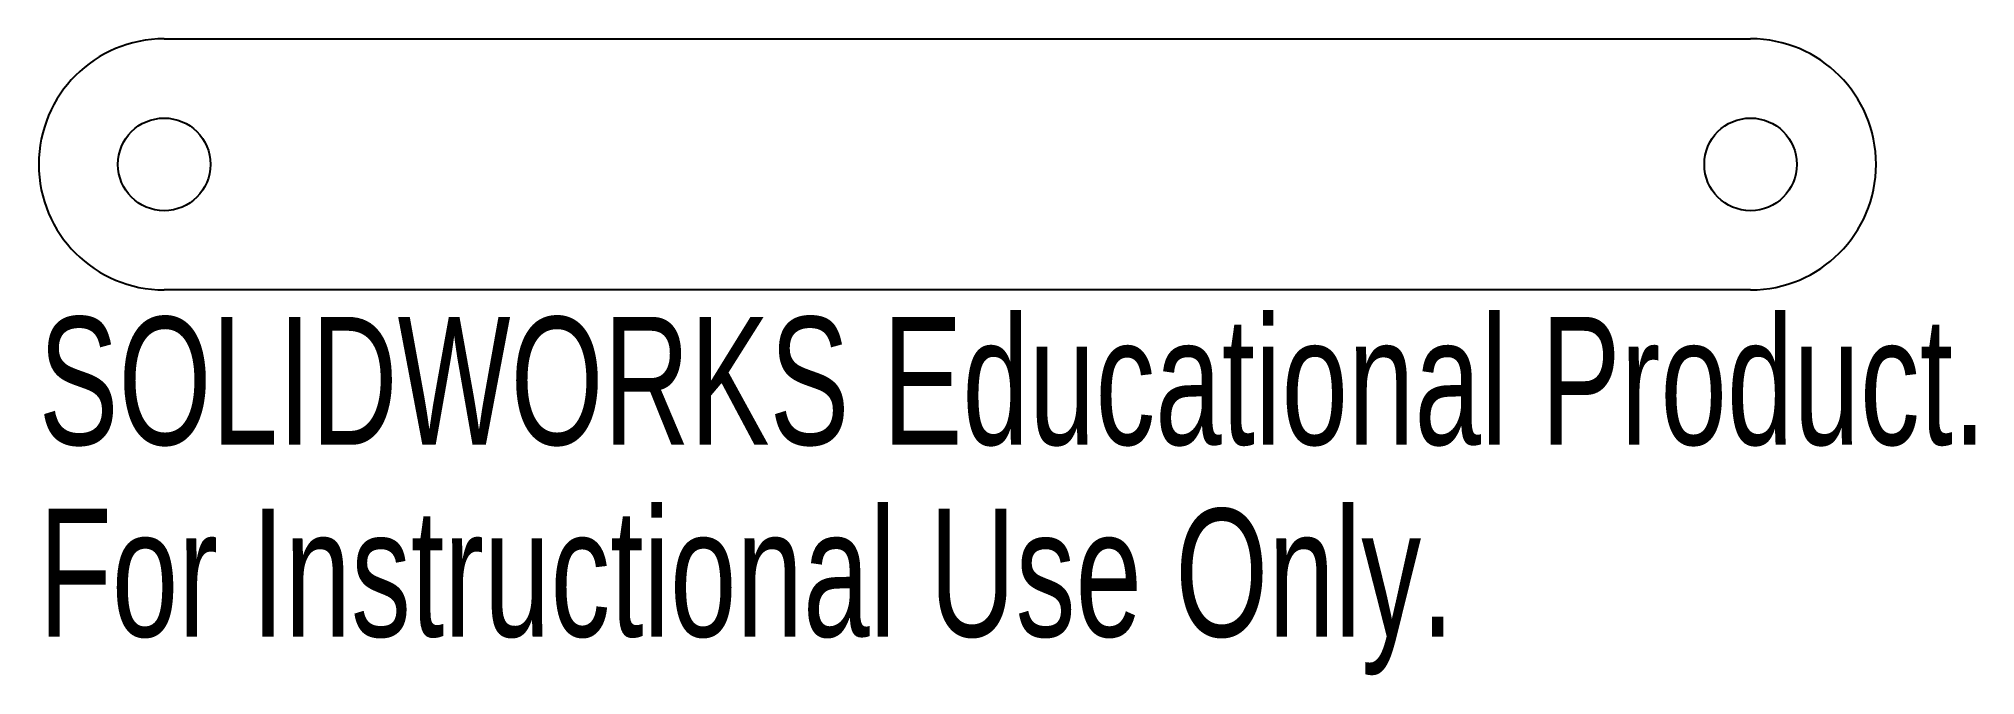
# Model space of a CAD drawing. Header units: millimetres. Extents: x -34.8 to 38.5, y 30.6 to 54.7.
import ezdxf

# ---------------------------------------------------------------- set-up
doc = ezdxf.new("R2010")
doc.units = ezdxf.units.MM
doc.styles.add('SLDTEXTSTYLE0', font='TXT', dxfattribs={"width": 0.7})

msp = doc.modelspace()

# ---------------------------------------------------------------- linework, layer by layer
at = {"color": 7, "linetype": 'Continuous', "lineweight": 25}
for p, q in [((-30.011, 54.675), (30.011, 54.675)), ((30.011, 45.182), (-30.011, 45.182))]:
    msp.add_line(p, q, dxfattribs=at)
for centre in [(-30.011, 49.928), (30.011, 49.928)]:
    msp.add_circle(centre, 1.75, dxfattribs=at)
for centre, start, end in [((-30.011, 49.928), 90, 270), ((30.011, 49.928), 270, 90)]:
    msp.add_arc(centre, 4.746, start, end, dxfattribs=at)

# ---------------------------------------------------------------- texts
at = {"color": 7, "linetype": 'Continuous', "char_height": 4.83362, "attachment_point": 1, "style": 'SLDTEXTSTYLE0'}
for s, insert in [('SOLIDWORKS Educational Product.', (-34.757, 44.163)), ('For Instructional Use Only.', (-34.757, 36.912))]:
    msp.add_mtext(s, dxfattribs=dict(at, insert=insert))

doc.saveas('drawing.dxf')
